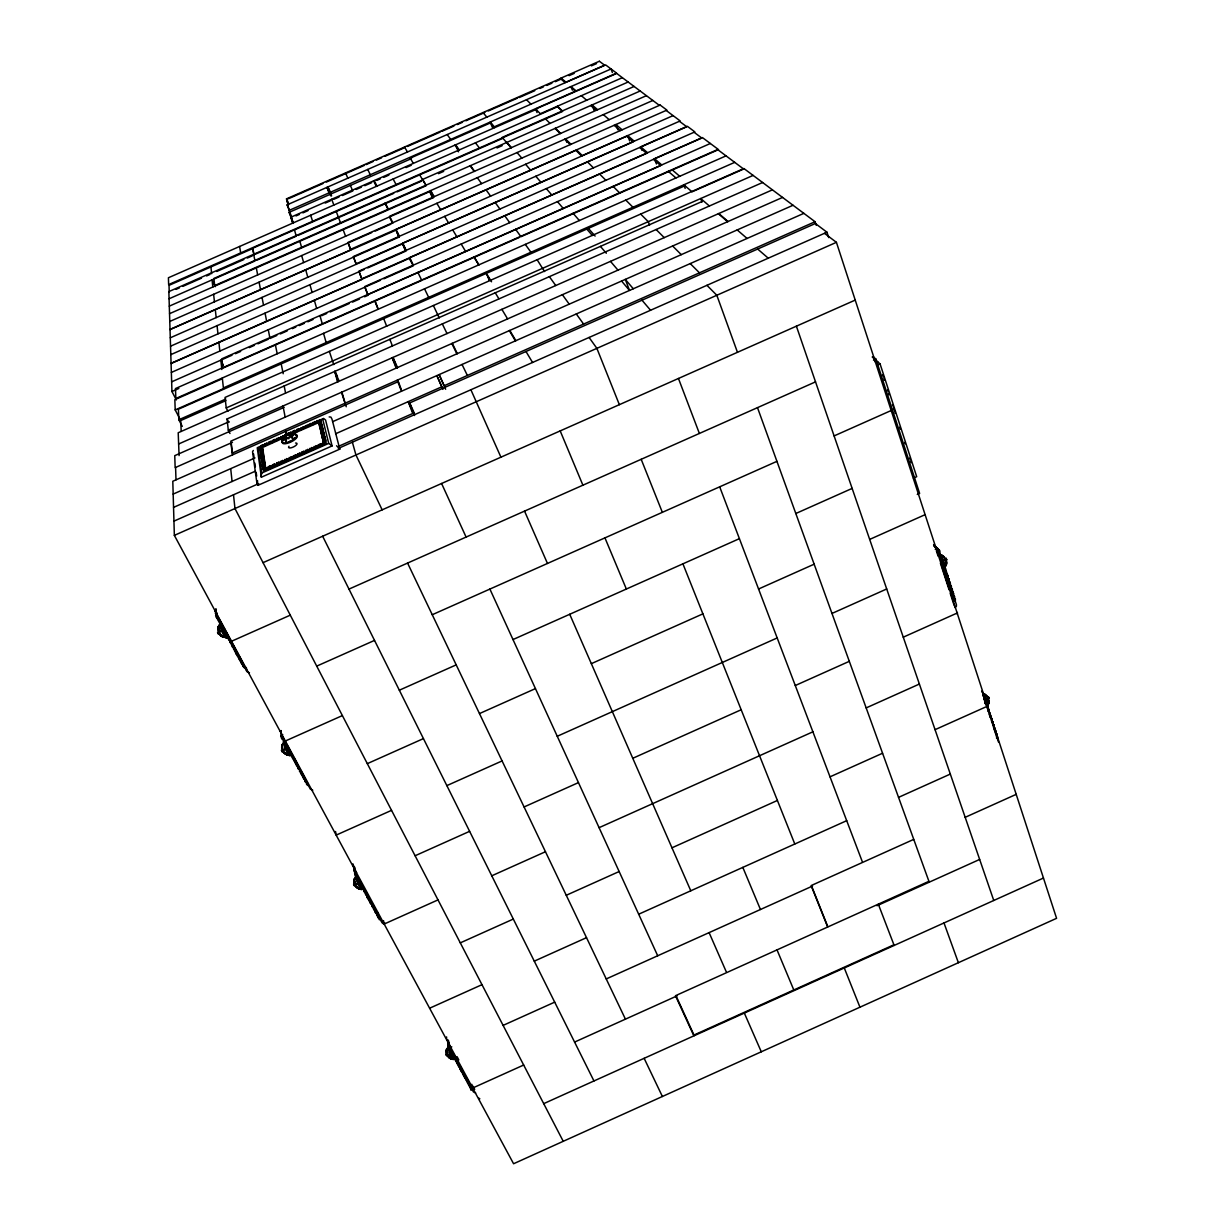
<?xml version="1.0" encoding="UTF-8"?>
<svg xmlns="http://www.w3.org/2000/svg" width="1225" height="1225" viewBox="0 0 1225 1225"><rect width="100%" height="100%" fill="white"/><g stroke="black" fill="none" stroke-linecap="round" stroke-linejoin="round"><path stroke-width="1.5" d="M468.792 1082.379C468.44 1081.583 473.309 1098.886 470.017 1084.661M944.705 558.018L946.343 561.111M895.276 413.392L894.862 411.386M948.594 581.339L948.931 578.736L947.446 577.878M993.414 727.038L994.195 725.95L992.847 723.546L994.195 725.95M446.513 1051.953L446.436 1051.877A7.993 7.534 -81.6 0 1 446.712 1049.58L446.895 1049.044A9.05 8.284 58.1 0 1 447.737 1047.574M289.299 434.171L284.981 434.798L285.027 436.85M286.038 434.569L285.823 435.426A10.55 3.843 89.6 0 0 285.257 436.789M943.495 556.808L944.368 558.232L943.495 556.808A8.315 8.177 12.6 0 0 941.857 555.92L941.305 555.737M379.352 919.761L377.958 916.576L378.647 915.749M378.219 917.923L378.892 916.836L378.066 916.729M262.456 444.752C263.237 447.248 260.297 450.341 259.715 447.569C260.267 444.353 266.101 444.66 268.198 443.527C273.083 440.464 280.05 437.31 284.613 436.345A9.08 6.63 -55.8 0 0 283.159 438.565L282.868 439.101A10.535 6.707 -31.8 0 0 281.949 441.199A10.627 10.198 -79.4 0 1 282.5 439.208L283.067 437.999A9.157 7.901 64.4 0 1 284.583 436.238L284.981 434.798M228.417 636.479C229.473 643.324 234.97 647.122 236.211 654.119C239.334 655.069 238.691 659.494 240.958 661.041C242.045 662.465 244.204 668.942 244.219 667.702L243.331 665.053M266.162 468.67L263.252 469.833L262.808 468.823C265.151 465.393 269.041 472.467 268.397 466.679L270.189 465.883L272.088 467.383L272.578 464.826L274.354 464.045L274.951 465.439L276.544 465.362L276.743 462.989C286.818 460.294 294.995 455.317 303.984 451.612C308.547 450.05 312.559 447.538 316.785 446.222C319.158 443.695 326.891 443.634 325.314 439.438L322.941 440.495L323.568 442.577M241.677 661.025L241.065 663.093M286.007 434.707C284.46 436.912 290.677 434.89 289.023 433.007L290.754 432.241L292.622 433.665L293.066 431.231L294.796 430.465L295.393 431.782L296.94 431.705L297.108 429.439C302.942 428.765 306.771 425.182 311.671 423.927C312.635 422.426 327.703 417.128 318.531 422.15C318.347 425.963 323.109 423.682 320.843 421.124M291.106 752.671C290.968 756.82 294.796 758.918 295.179 762.67C297.935 764.691 297.338 767.998 300.14 770.295C300.707 773.266 303.325 776.114 304.321 778.978C306.311 779.559 307.092 788.058 308.072 784.674M296.435 762.532L295.883 764.645M301.717 772.332L301.182 774.445M357.455 876.518C359.522 884.879 365.417 889.901 367.561 898.201C372.461 903.208 374.023 911.033 378.663 916.392M360.762 882.628L360.303 884.787M364.039 888.692L363.58 890.851M365.678 891.723L365.218 893.882M367.301 894.755L366.857 896.914M957.322 614.215L957.383 612.469M452.745 1052.903C454.46 1058.66 457.109 1062.948 460.34 1067.465C459.635 1070.252 463.816 1071.462 462.667 1074.08C465.714 1075.55 465.071 1080.144 467.337 1079.929M354.653 879.183L354.561 879.443A8.253 8.054 -80.8 0 0 354.255 881.816L354.347 881.923A8.33 4.15 -51.1 0 1 354.607 880.974M945.761 564.388L945.547 564.909A9.662 8.483 20.8 0 1 945.241 565.383M988.024 702.92L988.116 702.675A8.1 7.718 19.8 0 0 988.407 700.455L988.284 700.317A7.917 2.971 -49.2 0 1 987.963 701.144M947.537 577.71L947.828 575.382L946.358 574.54M288.916 434.186L289.023 433.007M232.153 643.814L231.602 645.59M257.572 480.69L256.913 483.079L257.985 485.33L339.8 449.131L332.006 419.195L330.918 417.082L329.173 416.929M370.486 901.033L370.118 902.947M373.732 907.036L373.365 908.95M451.198 1050.407C448.427 1052.903 454.705 1053.209 452.408 1055.108M458.548 1064.004L458.272 1065.98M465.822 1077.479L465.561 1079.455M940.172 556.288L941.903 556.655A8.391 3.813 3.4 0 1 942.438 556.824M949.987 586.484C951.856 586.882 951.58 591.66 953.448 593.65C952.162 595.442 957.108 601.444 955.025 599.898M355.908 871.633L355.036 872.368L355.755 873.195M985.482 701.772L985.696 699.843L984.226 698.893M985.589 703.824L985.513 701.986M986.493 704.88L985.788 701.894A7.228 1.363 64 0 1 986.37 703.364M992.541 723.454L992.755 721.556L991.576 720.56M996.537 735.72L996.752 733.821L995.297 732.841M281.199 730.651L280.28 731.371L281.199 732.091M217.238 613.051C214.191 614.322 215.998 618.793 218.617 619.008M450.923 1052.382C452.974 1050.728 447.722 1049.794 450.05 1047.911M216.228 610.081L215.248 610.8L216.396 613.648M332.082 445.931L328.713 443.404L261.859 472.972L260.94 476.326L261.384 477.199L332.082 445.931L325.574 420.037L323.614 418.445L257.235 447.783L261.384 477.199M378.709 916.361L379.122 916.974M260.328 447.37L264.125 471.12L326.325 443.542L320.307 420.757M218.617 619.299C220.852 626.251 226.441 631.84 227.789 638.547M245.689 668.237L216.978 614.981M306.755 782.591L306.464 784.184M941.443 559.412C944.307 563.24 944.46 571.233 947.828 575.382M942.53 562.78L943.939 563.378M951.243 589.562L951.274 587.77L950.018 587.525M456.94 1061.524L456.818 1063.269M464.229 1075.014L464.122 1076.775M986.768 706.687L986.799 705.003L988.146 707.407L987.411 708.754M989.785 715.967L989.279 714.405M991.714 720.132L991.76 718.462L990.29 717.498M991.806 722.138L991.837 720.468M995.803 734.388L995.833 732.734M287.278 434.186C289.513 431.966 284.169 434.661 287.063 434.094M216.335 614.062L215.799 609.116M288.319 434.155L287.308 433.972M216.182 612.163L215.447 613.511L216.274 613.296M355.97 874.313C353.964 876.227 359.185 876.901 356.996 878.677M447.983 1044.404L449.07 1047.023C447.661 1045.063 448.733 1041.709 449.039 1044.42M937.86 550.699L937.707 548.448L935.441 547.621L936.145 546.809L936.773 548.754L935.226 549.229M934.108 545.493L935.211 547.116L933.909 544.482L934.583 545.186M282.378 737.098C283.787 743.407 289.621 748.613 290.555 754.784M281.092 733.117C282.24 734.097 279.851 736.868 282.378 739.64M286.083 434.553L285.792 434.737A9.172 5.39 20.9 0 0 284.705 435.962L284.629 436.238A10.627 3.2 21.1 0 0 284.782 436.743M284.812 437.08L283.251 437.157L282.684 435.809M218.188 620.784L218.8 619.253M220.117 624.352L220.638 621.718M223.961 631.457L224.588 629.114M229.703 642.068L230.315 639.71L229.167 638.822M233.5 649.112L233.822 646.233M235.399 652.619L235.904 649.985M237.282 656.11L237.788 653.476M239.181 659.617L239.778 657.243M285.195 744.861L284.95 741.692M286.987 748.169L287.431 745.52M288.778 751.476L289.314 749.087M292.346 758.076L292.607 755.197M294.123 761.353L294.643 758.964M297.66 767.922L297.92 765.043M302.942 777.707L303.203 774.828M304.703 780.953L305.224 778.549M358.649 881.74L358.864 878.861M361.942 887.819L362.309 885.17M938.978 553.715C942.53 554.894 939.988 558.401 942.837 559.993M368.495 899.931L368.847 897.267M943.862 565.95L945.026 566.746M946.052 572.672L947.216 573.468M374.988 911.951L375.417 909.532M376.611 914.937L376.795 912.074M948.824 581.201C951.121 582.855 948.824 585.458 951.565 586.852M952.545 592.67L952.346 591.093L951.274 591.032M953.632 595.978L954.796 596.805M984.364 695.111L983.461 696.504M982.955 695.723C986.799 695.279 982.695 700.225 985.696 699.843M987.993 709.581L988.728 709.183L988.927 712.353M988.024 711.281C991.132 712.858 988.866 717.437 991.76 718.462M994.026 728.079L995.19 729.013L994.731 730.728M994.042 729.748C997.854 729.288 993.797 734.219 996.752 733.821M453.878 1057.833L454.215 1055.399M455.348 1060.559L455.47 1057.711M459.743 1068.69L460.079 1066.255M461.197 1071.385L461.458 1068.736M462.667 1074.08L462.774 1071.247M467.644 1083.298C465.316 1077.74 469.573 1083.482 468.471 1084.814M446.589 1036.901L446.558 1038.08M447.646 1040.408L447.125 1039.351M449.085 1045.813L448.825 1045.966A7.136 0.965 67.9 0 0 450.019 1051.724A7.136 0.965 67.9 0 0 453.755 1059.074A7.136 0.965 67.9 0 0 453.189 1054.618M378.004 914.233L377.928 915.381M356.062 876.932C353.795 875.186 355.464 868.433 355.219 873.348M937.707 548.448L937.079 549.397M354.806 871.082C352.739 869.49 354.867 865.968 354.683 868.709M354.27 871.588L355.051 869.505L353.872 869.337M282.745 734.571L281.536 735.766L310.354 789.13L312.773 790.202M253.315 450.448L252.549 451.734L256.913 483.079M356.674 872.552L355.434 873.563L381.955 922.639L383.318 923.757L385.14 923.328M451.78 1046.87L449.697 1048.033L473.432 1091.934L475.667 1092.991M913.666 839.416L811.134 885.583L827.656 926.973M503.108 1025.386L554.695 1002.142M606.237 978.943L812.558 886.043M965.178 817.32L1016.199 794.351M928.841 881.357L675.48 995.711L693.58 1035.217L893.775 944.842M523.672 1065.03L472.697 1088.014L471.824 1084.324M574.586 1042.077L677.058 995.879M876.978 905.734L979.648 859.445M543.716 1103.648L1043.455 878.049M437.999 899.9L384.175 924.048L383.517 920.618M491.776 875.798L545.462 851.727M599.086 827.671L812.895 731.815M866.167 707.912L919.378 684.055M460.294 942.867L513.321 919.056M566.272 895.276L619.146 871.526M671.974 847.807L777.4 800.461M830.014 776.834L882.567 753.237M935.058 729.671L987.717 706.075M429.623 1008.221L481.992 984.67M534.284 961.15L586.515 937.661M638.684 914.217L846.705 820.673M898.537 797.368L950.309 774.077M913.467 478.133L916.698 476.693L880.071 363.886L872.215 356.996M917.28 494.456L919.623 493.415L875.936 359.124L873.18 356.705M367.316 763.65L423.437 738.598M479.48 713.578L535.447 688.603M591.338 663.659L702.89 613.863M758.551 589.011L814.15 564.189M869.673 539.413L925.105 514.668M391.541 810.353L336.155 835.113L335.573 831.53M446.849 785.623L502.097 760.924M557.253 736.271L777.171 637.949M831.974 613.449L886.701 588.98M954.842 607.523L956.373 606.452L956.419 604.691L938.365 550.071L936.344 550.775L938.09 556.089M415.107 855.754L469.619 831.331M524.086 806.953L578.46 782.607M632.774 758.29L741.186 709.75M795.285 685.525L849.308 661.332M903.269 637.184L957.154 613.051M231.51 641.272L290.279 615.164M348.972 589.103L815.528 381.863M873.502 360.211L875.936 359.124M876.748 365.356L880.071 363.886M316.724 666.124L374.528 640.399M432.257 614.72L776.926 461.35M834.103 435.916L891.188 410.513M285.364 741.003L342.387 715.584M399.335 690.211L456.205 664.869M512.999 639.557L739.395 538.663M795.806 513.52L852.141 488.407M793.034 205.264L232.137 453.143L230.805 441.184L782.561 197.424M262.594 445.64L264.569 446.022L266.514 442.96M266.652 443.833L268.627 444.231L270.557 441.184M270.694 442.057L272.67 442.439L274.599 439.392M274.737 440.265L276.712 440.648L278.642 437.601M278.795 438.473L280.479 439.025L282.837 436.682M285.149 435.656L286.88 434.89M289.192 433.88L291.366 433.267A10.52 4.425 -66.6 0 1 292.239 434.125A10.627 5.298 39.4 0 0 290.08 433.543L289.667 433.466A9.172 2.144 48.9 0 0 288.778 433.359L289.054 433.298A9.08 6.263 -62.9 0 1 291.014 433.175M293.25 432.088L294.98 431.322M297.292 430.297L298.839 428.673M299.022 429.531L300.983 429.929L302.881 426.882M303.065 427.739L305.025 428.138L306.924 425.106M307.108 425.948L309.067 426.346L310.966 423.314M311.15 424.172L313.11 424.554L314.993 421.522M259.578 447.263L261.92 446.237M315.208 422.38C317.842 424.662 317.367 419.333 320.644 420.282M267.923 443.909L285.303 436.222M290.524 433.91L318.332 421.63M285.578 437.034L262.563 447.493L265.84 469.007M292.392 434.017L318.806 422.533L323.936 443.312M260.374 450.172L259.807 448.809L262.028 447.125M318.684 422.793L320.996 421.767M262.257 448.672C264.432 451.367 259.547 453.633 259.945 449.697L262.732 449.376L262.135 447.783M260.037 450.371L262.364 449.345M321.363 423.253C323.829 426.392 315.315 426.009 321.363 423.253L321.21 422.625M262.609 450.892C264.983 454.184 256.546 453.694 262.609 450.892L262.502 450.233M321.731 424.753C324.135 427.954 315.667 427.464 321.731 424.753L321.578 424.11M262.839 452.454C265.258 455.731 256.76 455.256 262.839 452.454L262.747 451.795M322.098 426.269C324.502 429.47 316.019 428.964 322.098 426.269L321.945 425.611M332.649 421.676L803.86 213.349M263.084 454.031C265.503 457.308 256.99 456.833 263.084 454.031L262.977 453.357M322.466 427.77C324.885 430.986 316.372 430.48 322.466 427.77L322.313 427.127M173.169 494.088L254.984 457.92M261.553 458.028L260.986 456.649L263.222 454.934M322.833 429.301C325.253 432.517 316.739 432.012 322.833 429.301L322.68 428.643M263.467 456.512C265.718 459.314 260.695 461.519 261.124 457.553L263.942 457.216L263.329 455.608M261.216 458.227L263.574 457.185M323.201 430.817C325.636 434.048 317.091 433.543 323.201 430.817L323.048 430.159M263.819 458.778C266.238 462.101 257.679 461.611 263.819 458.778L263.712 458.104M321.869 434.998L321.226 433.39L323.415 431.69M322.252 436.544L321.44 434.278C323.446 432.471 325.023 435.12 323.584 432.348M264.064 460.37C266.483 463.724 257.893 463.127 264.064 460.37L263.957 459.697M321.593 434.936L323.798 433.237M322.619 438.091L321.808 435.824C323.813 434.017 325.406 436.651 323.951 433.895M264.309 461.978C266.744 465.316 258.138 464.826 264.309 461.978L264.202 461.289M321.976 436.483L324.166 434.768M325.36 438.611C323.293 437.111 322.726 441.643 322.19 437.371C324.196 435.579 325.773 438.213 324.334 435.442M262.762 466.036L262.181 464.642L264.447 462.897M322.343 438.029L324.548 436.33M264.692 464.52C266.989 467.353 261.92 469.588 262.318 465.561L265.167 465.224L264.554 463.586M262.426 466.266L264.799 465.209M322.941 440.495C323.982 442.485 321.348 436.912 325.084 438.55L324.931 437.876M335.558 433.788L441.781 386.809L436.866 375.6L442.975 389.336M816.248 225.354L815.054 221.725L444.108 385.768L439.147 374.59L445.655 389.259M262.808 468.823C263.988 470.783 261.277 465.362 265.044 466.832L264.937 466.143M323.094 441.168L325.467 440.112M173.552 507.38L255.474 471.135M414.203 414.831L409.671 402.948L815.375 223.517L826.967 232.214L828.728 237.619M268.551 467.613L270.342 466.817M272.731 465.76L274.507 464.964M276.896 463.907L278.534 462.192M278.688 463.127L280.724 463.509L282.699 460.355M282.868 461.274L284.904 461.672L286.88 458.502M287.048 459.421L289.069 459.819L291.045 456.665M291.213 457.583L293.25 457.982L295.21 454.812M295.393 455.731L297.415 456.129L299.39 452.974M299.574 453.893L301.595 454.291L303.555 451.122M303.739 452.04L305.775 452.438L307.72 449.284M307.919 450.188L309.94 450.586L311.885 447.447M312.099 448.35L314.121 448.748L316.065 445.594M316.264 446.497L318.286 446.895L320.23 443.756M320.445 444.66L322.451 445.058L325.697 441.015M323.063 444.093L266.376 469.129M338.575 446.313L412.733 413.499L408.231 401.647L414.555 415.52M173.935 521.13L258.705 483.63M338.376 448.381L826.967 232.214M174.348 535.371L836.415 242.336L1056.578 918.321L513.581 1163.75L174.348 535.371L172.802 481.257L398.324 381.587L401.31 389.519M263.038 562.658L855.218 300.094M652.833 100.465L389.627 216.258L392.75 222.72M169.54 313.692L431.644 198.389M169.785 321.455L371.696 232.597M375.187 231.066L390.897 224.16M170.03 329.418L350.794 249.854L348.16 242.963M170.03 329.617L395.935 230.177L399.243 237.007L170.29 337.794M673.076 115.625L582.273 155.59L576.546 149.879M170.551 346.2L402.55 243.836L406.042 251.033L367.776 267.892M642.053 150.399L640.721 146.816L687.347 126.282L694.866 131.902L409.671 257.541L413.361 265.136M170.811 354.637L364.3 269.423M171.071 363.304L409.548 258.261L413.223 265.856L383.915 278.779M171.087 363.519L362.033 279.407L359.109 271.705M171.362 372.431L380.454 280.295M710.347 143.493L221.74 358.848L222.782 368.174L421.798 280.433L417.878 272.394M171.653 381.833L232.03 355.219M235.476 353.703L240.651 351.422M249.272 347.624L254.448 345.343M257.893 343.827L268.244 339.264M276.85 335.466L269.975 338.498L268.275 329.739M280.295 333.95L287.186 330.918M292.346 328.637L295.792 327.121M299.222 325.605L304.382 323.323M307.827 321.808L312.988 319.541M321.593 315.744L326.753 313.462M330.199 311.946L349.125 303.601M352.57 302.085L359.461 299.053M364.621 296.787L368.067 295.271L364.958 287.125M423.528 279.667L519.201 237.497M176.339 399.947L171.944 391.51L178.835 388.463M726.042 155.866L175.849 398.477L175.481 388.555L717.62 149.557L743.652 169.05L692.033 191.835L683.872 184.791L685.158 188.374M222.016 378.877L174.838 399.672L175.206 409.916L179.554 418.261M734.709 162.358L223.394 387.912L222.307 377.989M175.206 409.916L224.91 387.988M685.112 185.695L486.386 273.359L491.531 281.781M182.28 426.361L178.819 419.762L225.783 399.044M225.967 400.575L180.733 420.542L181.193 431.414M227.927 411.309L226.227 407.94L753.115 175.405M701.787 201.635L178.207 432.747L179.08 455.593M229.994 433.497L228.294 430.159L227.069 418.95L334.67 371.451L338.743 380.072M337.978 381.725L335.007 371.297L762.608 182.51M178.636 443.986L229.014 421.737M228.294 430.159L772.424 189.844M284.185 407.328L174.762 455.654L175.144 467.644L232.49 442.317M288.105 204.422L286.512 198.848L561.295 78.186L566.103 82.32M288.38 198.756L322.895 183.597M326.355 182.081L364.315 165.406M366.045 164.64L372.936 161.623M376.381 160.108L381.557 157.841M385.002 156.325L403.944 147.995M407.389 146.479L440.127 132.116M441.858 131.351L453.893 126.068M457.323 124.552L462.483 122.286M465.929 120.785L484.84 112.47M488.285 110.97L517.517 98.123M519.293 97.51L534.743 90.727M539.888 88.46L543.318 86.96M546.763 85.459L551.908 83.193M555.338 81.677L560.483 79.426M569.074 75.659L574.219 73.393M591.384 65.859L596.529 63.593M291.152 215.722L287.125 204.851L605.655 64.94L616.573 73.102L576.072 90.895L571.018 86.562L572.366 90.114M288.748 210.562L329.05 192.861L326.953 187.364L330.811 195.893M331.592 195.862L330.046 192.432L611.045 68.968L612.362 72.535M293.234 223.363L289.161 212.338L411.508 158.576M537.04 112.593L535.647 109.056L616.696 73.439L659.402 105.381M292.591 223.18L290.892 217.192L536.78 109.148M295.991 215.937L299.421 214.421M302.866 212.905L308.026 210.639M325.238 203.074L330.398 200.808M333.843 199.292L339.003 197.026M342.449 195.51L352.769 190.977L350.381 185.434M356.215 189.462L361.36 187.195M364.805 185.695L371.68 182.663M376.825 180.412L380.271 178.896M383.701 177.38L388.861 175.114M406.042 167.565L411.202 165.298M622.361 77.68L540.332 113.726L535.647 109.056M628.149 82.014L502.189 137.384L511.055 147.781M502.939 138.257L252.656 248.277L253.927 254.815M634.091 86.454L422.579 179.447L426.009 185.174M255.612 254.08L296.266 236.211L294.475 229.902M297.951 235.46L393.715 193.351M397.176 191.835L421.308 181.223M438.504 173.659L443.664 171.393M496.998 147.949L502.158 145.683M176.032 289.376L179.417 287.89M182.816 286.39L201.482 278.182M206.581 275.947L209.965 274.461M216.748 271.475L243.867 259.547M247.266 258.062L252.35 255.826M640.185 91.002L213.885 278.458L214.681 285.563L646.417 95.672M169.081 298.778L254.968 261.002L253.667 254.295M256.714 260.236L426.239 185.695M169.295 306.143L429.761 191.59L433.359 197.638M317.52 421.369L317.306 420.512M215.309 611.612L216.136 611.413M244.403 666.446L244.02 665.711M996.446 736.087L998.222 738.843M936.145 546.809L934.108 546.228M935.808 548.157L935.471 546.12M941.259 555.155C938.273 555.247 941.964 549.183 937.707 549.596M353.351 864.728L352.907 863.87M981.838 691.268L983.813 694.897A9.417 5.436 26.3 0 0 983.262 694.636M997.288 737.741L996.43 737.894M448.197 1040.622L447.661 1042.996L448.763 1043.072M448.228 1045.461C450.723 1045.323 447.37 1049.258 450.08 1050.82M453.556 1056.409L455.026 1057.481M455.026 1059.135L456.205 1060.176M456.496 1061.845L457.675 1062.887M457.951 1064.556L458.854 1065.627M462.33 1072.656L463.785 1073.713M463.785 1075.336L464.964 1076.377M465.24 1078.031L466.128 1079.087M450.601 1050.958L451.52 1052.045M955.408 598.703L953.662 597.769M373.12 907.618L374.1 908.812M376.351 913.605L377.928 914.799M992.755 721.556L991.561 721.341M993.766 724.633L992.954 724.695M995.19 729.013L994.21 727.803M997.747 736.883L996.553 736.669M356.766 877.376L358.374 878.601M358.42 880.423L359.415 881.632M361.712 886.517L363.304 887.727M363.35 889.549L364.346 890.743M364.989 892.566L366.842 893.882M366.612 895.597L368.204 896.807M368.25 898.614L369.23 899.808M986.707 702.966L985.497 702.752M942.362 558.539L940.188 557.344M295.715 763.42L297.093 764.706M943.464 561.923L941.474 560.912M944.552 565.307L942.576 564.281M945.654 568.676L943.908 567.772M301.013 773.22L302.07 774.522M946.741 572.029L944.996 571.126M302.774 776.466L304.458 777.783M304.52 779.712L305.576 781.014M948.931 578.736L947.553 578.261M950.003 582.074L948.747 581.829M949.911 584.539L951.09 585.412M285.042 743.652L286.114 744.984M286.834 746.959L288.533 748.307M288.61 750.267L289.682 751.583A5.252 0.812 66.5 0 1 288.564 752.227A5.252 0.812 66.5 0 1 285.639 745.811A5.252 0.812 66.5 0 1 286.099 744.126M292.178 756.866L293.234 758.168M293.954 760.143L295.929 761.582M236.211 654.119L237.068 652.925M238.094 657.611L238.308 656.386M239.977 661.102L240.85 659.907M241.861 664.593L242.075 663.353M219.015 622.315L219.918 621.152M220.944 625.883L221.174 624.673M228.6 640.062L228.83 638.853M230.514 643.584L231.066 642.344M234.312 650.613L234.526 649.388M217.085 618.747L217.33 617.538M249.471 672.785L246.991 671.713L215.386 612.699M378.035 912.916L377.3 912.074M291.443 433.099L293.28 433.282L291.795 433.114M300.63 771.229L300.186 772.577M227.253 635.285L226.702 636.525M223.425 628.211L222.858 629.436M874.849 361.589L877.774 361.865M216.182 609.545L215.171 609.728L216.258 611.75M987.917 709.244L989.157 710.515M450.448 1057.803L450.693 1057.849A9.233 7.35 -69.9 0 0 451.183 1057.895M450.233 1056.869L450.019 1056.807A7.733 2.741 -0.9 0 1 448.396 1056.302L448.427 1056.486A7.993 7.411 -73.1 0 0 450.218 1057.696M336.584 445.747L339.8 449.131M884.282 380.148L883.945 377.928M888.875 394.756L888.737 393.24M265.228 467.782L265.672 468.486L265.044 466.832M223.226 636.25L223.838 636.541A10.351 6.324 25.4 0 0 225.094 637.046M479.833 1098.794L478.898 1098.182M986.692 706.029L987.442 706.167L985.13 703.395M952.361 594.355L954.336 595.396M666.155 110.434L680.197 120.938L402.673 243.147L406.164 250.329M815.054 221.725L743.897 168.514L225.063 397.421L226.227 407.94M679.431 121.275L686.735 126.757L358.848 271.169L361.773 278.856L646.601 153.385L639.741 147.459M694.07 132.254L701.787 138.042L364.713 286.573L367.806 294.704L660.734 165.589L653.476 159.327M824.456 233.317L836.415 242.336M446.482 1052.995L447.676 1056.226L447.615 1055.475M671.974 169.678L679.722 176.278M622.116 129.819L615.945 124.506L617.936 129.85M718.799 213.533L728.063 221.511M581.37 95.688L586.653 100.251M597.647 109.714L592.073 104.921L594.079 110.25M603.343 114.629L609.192 119.667M634.198 141.197L627.705 135.592L629.681 140.952M640.721 146.816L647.596 152.727M661.745 164.916L654.487 158.668L702.4 137.552L718.539 149.618L520.947 236.716L515.603 229.335M709.397 205.999L700.715 198.527L701.986 202.079M718.371 213.732L727.619 221.694M737.19 229.933L747.082 238.446M570.375 86.837L575.413 91.186L494.288 126.833L490.214 122.056L492.312 127.293M668.253 171.316L675.94 177.947M757.663 249.042L768.243 258.184M614.123 125.318L620.279 130.631M590.71 105.518L596.253 110.327M557.375 106.238L562.382 110.924M555.4 128.288L560.575 133.433M526.505 99.715L530.961 104.156M545.125 118.503L550.025 123.403M555.063 128.441L560.223 133.586M570.957 144.305L565.521 138.869L566.869 142.345M613.097 186.368L619.85 193.121M640.644 214.069L648.27 221.679L649.572 225.201M656.125 229.534L664.241 237.635M672.617 245.995L681.284 254.647M690.226 263.589L699.49 272.838M625.776 200.073L632.957 207.239M564.786 139.206L570.222 144.627M581.645 156.065L575.918 150.338L396.058 229.504L399.365 236.318M587.388 161.807L593.421 167.856M599.484 173.919L605.87 180.305M706.947 285.318L716.824 295.271L737.465 352.31M933.572 545.033L938.717 550.423M938.335 550.393L937.033 547.759M946.129 570.115L944.751 567.711M947.4 575.857L948.303 576.822M949.39 580.175L948.028 577.771M950.478 583.513L949.099 581.109M951.274 587.77L952.177 588.75M951.733 589.194L952.637 590.174M952.346 591.093L953.249 592.073M952.805 592.517L953.724 593.497M588.398 228.371L595.105 236.073M573.07 213.273L579.364 220.546M586.79 229.075L592.364 235.506M600.403 246.378L606.314 253.253M984.088 694.942L983.062 693.595M985.114 698.066L983.767 695.662M482.972 112.578L486.861 117.125M610.479 261.369L617.982 270.143M517.057 152.574L521.804 158.117M633.294 288.748L625.286 279.392L629.405 290.111M986.125 701.19L984.778 698.786M494.624 127.66L490.536 122.883L410.222 158.163L413.346 163.384M641.992 300.202L650.567 310.262M506.905 142.376L511.392 147.643M525.586 164.273L530.563 170.107M535.8 176.247L541.052 182.418M546.319 188.604L551.878 195.112M557.452 201.635L563.316 208.526M987.243 706.335L988.146 707.407M988.728 709.183L987.825 708.111L988.253 709.443M990.168 713.608L988.82 711.204M989.831 714.298L990.749 715.385M990.259 715.63L991.178 716.702M621.565 281.03L629.512 290.432M992.189 719.795L990.841 717.391M993.842 726.609L994.761 727.696M996.185 732.075L994.838 729.671M996.262 734.035L997.181 735.138M938.151 550.837L938.687 551.786M882.536 374.773L883.439 376.519M475.438 142.835L479.419 147.98M459.298 149.925L455.593 144.81L458.502 151.823M470.461 165.635L474.55 171.27M470.109 165.788L474.197 171.423M454.934 145.101L458.64 150.216M447.186 134.551L450.708 139.42M537.132 259.731L544.558 271.552M549.367 276.666L555.767 285.532M562.382 294.704L569.227 304.167M576.286 313.952L583.605 324.089M477.306 177.686L481.578 183.627M486.08 189.875L490.597 196.138M495.13 202.431L499.907 209.046M504.685 215.677L509.722 222.674M525.28 244.387L530.946 252.243M589.087 337.457L596.881 348.359L619.36 404.663M358.42 878.784C355.373 875.798 360.686 889.182 361.452 886.211M270.189 465.883L271.935 466.449L272.578 464.826M282.347 749.241L283.434 752.303L283.312 751.354M274.354 464.045L276.1 464.612L276.743 462.989M266.009 467.72L267.754 468.302L268.397 466.679M218.586 631.518L219.688 634.075M294.796 430.465L296.481 431.016L297.108 429.439M290.754 432.241L292.438 432.808L293.066 431.231M987.978 698.801C990.321 701.695 986.385 693.779 987.365 697.561M490.26 280.556L485.973 273.542L178.406 409.211L178.819 419.762M474.106 256.913L478.914 264.83M473.937 256.99L478.745 264.906M495.252 292.79L498.881 298.778M404.495 147.046L407.481 151.992M434.217 196.643L430.603 190.61L433.482 197.393M501.867 309.343L507.594 318.898M526 351.514L532.553 362.478M436.85 203.319L440.648 209.674M444.66 216.366L448.672 223.088M452.699 229.841L456.94 236.93M461.197 244.051L465.668 251.554M425.381 184.255L422.793 179.937L168.851 291.596L171.944 391.51M419.67 174.853L423.023 180.473M509.799 330.428L515.863 340.672M509.355 330.627L515.403 340.872M469.573 1086.039L469.91 1087.494M354.622 883.501C352.861 881.25 356.123 888.538 355.357 885.2M242.826 665.435L242.948 666.568M909.578 458.119L910.037 459.007M894.25 410.038L893.668 407.818M447.661 1042.996L448.503 1044.557M380.347 918.918L356.169 874.099M354.102 870.623L355.036 872.368M218.111 619.697L218.938 621.213M220.041 623.249L220.852 624.781M223.869 630.354L224.788 632.988M227.697 637.429L228.508 638.945M229.596 640.951L230.422 642.467M231.494 644.472L232.413 647.106M233.393 647.994L234.205 649.495M235.292 651.501L236.103 652.986M237.191 654.992L237.987 656.493M239.074 658.483L239.87 659.969M240.958 661.959L241.754 663.46M280.801 735.536L281.842 737.45M290.402 753.574L291.32 756.192M297.491 766.697L298.41 769.315M354.5 872.889L355.449 874.65M360.058 883.47L361.007 886.088M369.873 901.615L370.823 904.234M374.743 910.619L375.677 913.222M378.173 916.729L379.107 918.413M452.086 1053.699L453.036 1056.287M459.421 1067.266L460.37 1069.854M460.876 1069.961L461.825 1072.549M466.679 1080.71L467.307 1081.859M468.134 1083.375L469.083 1085.963M457.063 1056.67L458.824 1059.947M472.942 1086.1L474.703 1089.362M446.88 1039.489L447.722 1041.036M307.812 783.648L282.546 736.837M353.703 868.357L354.637 870.102M393.118 179.003L396.104 184.592M563.24 1141.302L234.97 508.543L233.5 494.778M227.069 418.95L228.799 422.365M223.409 365.28L220.837 360.15L221.863 369.506M322.65 536.244L593.957 1080.971M318.531 422.15L318.959 422.87L318.301 421.308M325.314 439.438L325.712 440.173L325.084 438.55M215.386 286.635L212.047 279.882L212.828 287.002M374.238 180.565L376.948 186.108M385.339 203.074L388.34 209.184M384.987 203.227L387.988 209.337M373.579 180.856L376.289 186.399M367.73 169.448L370.302 174.746M452.301 343.337L457.308 353.627M433.374 305.515L439.285 318.01M442.317 323.921L447.018 333.567M451.857 343.536L456.864 353.826M462.039 364.468L467.383 375.478M424.539 288.824L428.673 297.353M389.504 216.932L392.643 223.394M470.89 389.749L500.933 457.185M382.154 509.845L355.954 454.996L352.371 442.194M407.573 563.071L625.439 1019.154M644.151 1058.323L662.388 1096.498M892.489 404.663L893.224 406.317M346.231 406.761L341.469 392.291M887.513 390.025L888.033 391.173M333.736 364.606L329.357 351.422M335.007 371.297L337.457 376.473M324.717 436.988L325.345 438.535M289.161 212.338L292.331 219.153M290.892 217.192L293.265 222.307M286.512 198.848L288.84 203.871M287.125 204.851L289.498 209.95M441.582 483.492L466.097 537.071M489.893 589.072L657.702 955.776M676.231 996.247L694.269 1035.692M397.604 367.623L392.965 357.44L396.931 367.791M396.823 367.975L392.184 357.777L396.134 368.143M409.671 402.948L414.417 413.346M398.814 383.532L397.283 380.148L401.448 391.25M330.995 193.718L327.933 186.935L330.046 192.432M409.548 258.261L411.033 261.645M403.423 244.862L405.689 250.007M403.837 246.501L405.322 249.9M397.589 232.995L399.12 236.486M402.55 243.836L404.817 248.997M396.701 231.923L398.998 237.175M354.653 867.239L353.29 866.106M524.545 511.116L547.468 563.454M569.717 614.276L690.793 890.789M709.107 932.623L726.211 971.685M744.341 1013.09L761.292 1051.8M345.542 172.924L347.839 178.192M429.761 191.59L432.639 198.358M904.647 442.47L905.168 443.756M487.856 276.865L489.326 280.357M893.515 408.231L894.036 409.548M560.192 430.909L582.901 485.192M604.951 537.882L626.358 589.041M742.825 867.392L760.449 909.501M777.033 949.926L793.8 989.968M641.18 459.298L662.357 512.341M682.922 563.837L794.795 844.01M811.731 886.425L827.533 926.008M844.285 967.964L859.95 1007.195M383.701 318.653L386.687 326.263M374.957 300.615L378.295 309.205M374.728 300.722L378.066 309.312M389.841 339.325L392.368 345.817M678.451 378.464L699.383 433.451M719.688 486.83L862.262 861.588M878.34 904.249L894.173 945.455M331.669 199.262L333.874 205.05M336.247 211.527L338.559 217.606M899.747 427.219L900.452 429.255M338.33 217.085L340.688 223.302M343.123 229.688L345.603 236.241M353.55 257.112L356.322 264.401M222.567 625.286L222.047 627.904M655.13 160.429L656.432 163.966M757.494 407.634L929.239 882.184M944 922.961L958.379 962.712M796.388 326.172L993.766 900.498M938.61 549.397L939.238 551.357M940.356 554.205L940.831 555.66M941.458 557.589L941.933 559.044M942.561 560.973L943.036 562.413M943.663 564.342L944.123 565.782M945.838 571.064L946.312 572.504M950.187 584.447L950.646 585.872M938.763 552L954.704 601.016M940.402 563.178L949.069 589.776M950.217 593.329L954.26 605.747M982.113 691.16L982.695 692.967M982.925 694.299L998.467 742.013M984.088 699.261L985.849 704.681M310.66 215.248L312.62 221.296M449.835 1050.147L453.173 1057.144L452.974 1055.062M910.772 460.983L911.216 462.652M299.696 240.728L301.595 247.343M341.913 392.092L345.098 403.209M319.924 315.575L322.405 324.257M286.65 199.522L288.227 205.019M301.656 255.566L303.647 262.548M305.714 269.883L307.812 277.248M309.91 284.644L312.115 292.408M314.32 300.202L316.647 308.424M334.67 371.451L337.625 381.878M323.538 333.353L326.156 342.571M322.665 418.95L328.713 443.404M322.604 442.684L322.818 443.603M313.263 422.288L313.462 423.146M318.439 444.537L318.653 445.441M465.852 1079.179L466.189 1080.618M464.413 1076.499L464.734 1077.923M462.958 1073.804L463.28 1075.244M458.579 1065.719L458.9 1067.143M457.124 1063.009L457.446 1064.433M455.654 1060.299L455.976 1061.723M454.184 1057.588L454.506 1058.997M309.236 424.08L309.42 424.937M314.274 446.39L314.473 447.293M451.244 1052.137L451.566 1053.546M448.365 1040.193L450.417 1048.646L472.069 1088.397M448.105 1040.729L449.759 1048.079M305.193 425.871L305.377 426.713M310.109 448.228L310.308 449.146M301.151 427.647L301.335 428.505M305.928 450.08L306.127 450.984M301.763 451.918L301.962 452.837M281.183 363.886L283.189 373.717M284.154 385.967L285.563 392.965M297.598 453.755L297.782 454.674M275.334 344.531L277.187 353.795M293.433 455.608L293.602 456.527M254.05 255.076L252.779 248.537L169.019 285.348L169.234 292.362M256.301 267.877L257.663 274.921M259.072 282.163L260.512 289.59M262.012 297.415L263.543 305.255M265.059 313.125L266.667 321.409M283.006 405.996L285.165 417.174M285.884 431.277L286.528 434.707M285.547 431.43L286.206 434.844M377.04 914.876L377.3 916.208M289.253 457.446L289.437 458.364M373.809 908.904L374.069 910.236M372.201 905.918L372.446 907.235M371.742 905.949L372.186 903.529M368.939 899.9L369.184 901.217M367.316 896.884L367.561 898.201M365.678 893.867L365.923 895.184M364.055 890.835L364.284 892.152M280.938 436.575L281.107 437.447M285.088 459.298L285.257 460.217M362.416 887.819L362.646 889.12M359.124 881.74L359.354 883.041M357.47 878.677L357.715 879.994M355.357 869.918L356 873.517M354.193 866.228L355.526 873.685M276.896 438.366L277.049 439.239M280.908 461.136L281.076 462.07M272.853 440.158L273.007 441.031M239.595 246.47L240.697 252.917M268.811 441.949L268.964 442.822M264.768 443.726L264.906 444.614M946.603 561.739L946.619 561.892A8.269 7.228 58.2 0 1 946.512 564.174L946.389 564.664A9.632 6.753 42.3 0 1 945.547 566.256A9.524 7.243 -56.2 0 0 946.328 563.944L946.45 563.423A8.284 4.9 -37.8 0 0 946.603 561.739M258.092 447.493L261.859 472.972M305.27 781.106L305.454 782.346M303.524 777.86L303.708 779.1M301.763 774.613L301.947 775.838M299.421 771.183L299.957 768.795M253.56 453.862L254.08 457.568M254.861 463.127L255.382 466.817M256.163 472.375L256.683 476.081M257.464 481.624L257.985 485.33M296.481 764.829L296.649 766.038M294.704 761.552L294.873 762.762M292.928 758.275L293.097 759.485M289.376 751.691L289.544 752.9M287.599 748.383L287.752 749.593M285.808 745.076L285.961 746.27M284.016 741.753L284.169 742.962M283.404 741.538L283.94 739.15M280.954 730.544L281.658 735.949M231.234 442.868L232.566 454.843M210.914 266.928L211.665 273.711M213.625 294.306L214.452 301.794M215.309 309.68L216.182 317.597M217.039 325.528L217.958 333.874M218.877 342.25L219.842 351.07M230.698 468.654L232.076 481.486M246.317 667.457L246.684 671.101M225.875 635.009L226.502 632.651M216.059 609.07L216.121 609.866M175.588 467.445L175.987 479.848M453.434 1058.844A7.136 0.965 67.9 0 1 449.789 1053.531A7.136 0.965 67.9 0 1 448.427 1046.671M447.829 1047.681A9.279 5.834 -76 0 0 447.232 1049.427L447.064 1049.978A7.963 4.548 -54.4 0 0 446.88 1050.468M983.277 695.08A7.228 1.378 64 0 1 987.182 702.982A7.228 1.378 64 0 1 986.814 705.906M984.226 698.403A7.228 1.363 64 0 1 985.068 700.103M986.737 704.697A7.228 1.363 64 0 1 986.814 706.335M985.359 695.494A8.116 4.15 5.5 0 1 986.263 695.938L986.263 695.8A8.1 7.809 27.2 0 0 984.333 694.483L983.798 694.284A9.142 8.606 86.5 0 0 983.231 694.162M939.805 555.032A7.442 1.516 64.8 0 1 944.613 564.097A7.442 1.516 64.8 0 1 943.74 567.16M941.535 559.304A7.442 1.516 64.8 0 1 944.062 568.232M354.775 878.907A9.402 8.606 36.8 0 1 355.725 877.483M362.37 887.926A7.411 1.087 67.2 0 1 360.165 886.578A7.411 1.087 67.2 0 1 356.46 876.993M361.543 888.293A7.411 1.103 67.2 0 1 358.129 884.557A7.411 1.103 67.2 0 1 355.97 876.074M357.149 886.854A8.192 3.491 0.6 0 1 356.307 886.487L357.103 887.359L356.337 886.655A8.299 7.978 -71.9 0 0 358.236 887.972L358.757 888.14A9.601 8.146 -71.9 0 0 359.292 888.232M359.752 887.865A9.509 5.206 20.6 0 1 359.185 887.62M355.388 878.815A9.647 5.65 -71.5 0 1 355.847 877.621M286.206 753.482A8.575 4.134 2.2 0 1 284.292 752.686L284.307 752.839A8.529 8.422 -68.7 0 0 286.313 754.232L286.864 754.432A9.892 8.774 -75.5 0 0 288.013 754.631M283.052 744.387A9.831 8.713 25.2 0 1 283.771 743.468M290.447 753.13A7.656 1.194 66.5 0 1 287.982 752.181A7.656 1.194 66.5 0 1 284.261 741.676M284.874 741.538A7.656 1.194 66.5 0 1 286.175 743.223M289.835 755.488A7.656 1.194 66.5 0 1 285.838 750.022A7.656 1.194 66.5 0 1 283.587 741.753M282.363 745.994A8.483 8.437 6.3 0 0 282.148 747.832C283.419 749.363 281.781 745.382 282.255 747.954A8.636 3.767 -49.1 0 1 282.408 747.495M222.093 635.806A8.927 4.701 4 0 1 220.592 635.071L220.607 635.224A8.835 8.728 12.5 0 0 222.69 636.694L223.272 636.923A10.167 9.356 -82.2 0 0 224.481 637.168M227.1 635.79A7.932 1.286 65.8 0 1 225.568 636.388A7.932 1.286 65.8 0 1 221.189 627.307A7.932 1.286 65.8 0 1 221.235 623.602M226.196 636.188A7.932 1.286 65.8 0 1 224.65 636.786A7.932 1.286 65.8 0 1 220.286 627.721A7.932 1.286 65.8 0 1 220.332 624.015M219.367 626.587A10.244 8.743 19.7 0 1 219.734 626.128M218.617 628.195A8.866 8.606 8.9 0 0 218.387 630.063L218.509 630.217A8.897 3.369 -47.8 0 1 218.678 629.757M226.181 635.377A5.421 0.873 65.8 0 1 222.583 629.788A5.421 0.873 65.8 0 1 222.521 626.327M294.291 434.201A8.253 2.802 -25.6 0 1 295.087 438.198A8.253 2.802 -25.6 0 1 284.43 442.899A8.253 2.802 -25.6 0 1 283.679 438.887M296.021 435.12A8.253 2.802 -25.6 0 1 291.32 441.796A8.253 2.802 -25.6 0 1 282.408 441.888M283.021 440.862A8.253 2.802 -25.6 0 1 284.108 439.76M295.562 443.037A4.624 1.593 -25.6 0 1 296.236 445.088A4.624 1.593 -25.6 0 1 290.647 447.875A4.624 1.593 -25.6 0 1 288.993 446.298M294.873 437.708A5.65 1.914 -25.6 0 1 294.459 438.412M290.172 441.352A5.65 1.914 -25.6 0 1 288.824 441.873M284.016 436.422L283.159 437.769L284.032 436.376M218.509 626.618L218.05 628.226A8.897 5.589 -39.6 0 0 217.851 630.14L217.836 629.987A8.805 7.932 70.6 0 1 218.035 627.506L218.372 626.45A10.29 7.779 47.1 0 1 219.137 625.118A10.229 7.901 -60 0 0 218.234 627.613L218.509 626.618M946.067 565.184L946.45 563.653L946.067 565.184M218.739 628.9L218.739 630.324L218.739 628.9M355.02 881.587L355.02 882.888L355.02 881.587M988.743 700.792C988.391 703.196 988.07 698.633 988.743 700.792M447.462 1052.183L447.462 1053.408L447.462 1052.183M946.312 562.03C946.098 564.587 945.47 559.641 946.312 562.03M446.313 1052.566L446.267 1052.382A7.825 6.952 51.1 0 1 446.467 1050.269L446.834 1049.457A9.05 6.385 35.6 0 1 447.615 1048.508A9.203 5.528 -57.7 0 0 446.819 1050.682L446.666 1051.142A7.886 3.353 -41.5 0 0 446.313 1052.566M218.555 632.391L218.693 632.682A8.897 2.557 -46 0 0 219.673 632.697L221.005 631.028A10.29 1.669 8.6 0 0 219.336 631.12L219.061 631.273A8.927 3.981 1.5 0 0 218.571 632.391M988.82 702.446L988.789 703.227A9.356 6.707 46.3 0 1 988.024 704.865A9.111 7.381 -60.2 0 0 988.759 702.614L988.866 702.109A7.932 5.206 -38.2 0 0 988.973 700.363L988.988 700.486A8.008 6.982 64 0 1 988.897 702.721L988.422 703.916L988.82 702.446M282.301 744.54L281.918 745.55A8.514 7.687 64.7 0 0 281.719 747.939L281.735 748.092A8.606 4.915 -40.1 0 1 282.01 746.301L282.163 745.765A9.938 7.197 -58.8 0 1 283.036 743.361A9.907 7.411 43.4 0 0 282.255 744.57M446.589 1055.659L445.915 1054.112L446.589 1055.659M945.976 558.248L946.787 559.886L945.976 558.248M218.387 633.953L217.575 632.268L218.387 633.953M354.408 878.723L354.025 880.285L354.484 878.953A9.509 6.967 39.6 0 1 355.265 877.85A9.616 6.431 -58 0 0 354.423 880.147L354.285 880.668A8.284 4.196 -40.7 0 0 353.964 882.291L353.964 882.291A8.192 7.365 58.2 0 1 354.132 879.856L354.408 878.723M987.013 696.581L986.033 695.754L987.013 696.581M282.485 750.374L282.608 750.665A8.621 3.001 -47.2 0 0 283.618 750.803L284.981 749.317A9.877 1.057 7.9 0 0 283.312 749.302L283.143 749.302A8.575 3.384 0 0 0 282.485 750.374M988.345 696.857L989.126 698.449L988.437 696.857M446.635 1048.998L446.283 1050.514L446.635 1048.998M220.025 634.06L221.036 635.239L220.025 634.06M285.272 438.948L285.379 440.158A10.703 8.07 39.5 0 0 285.976 441.949A10.504 1.7 -78.9 0 1 286.558 439.27L286.145 436.636A9.157 8.208 60 0 0 285.272 438.948M354.729 884.572L354.852 884.863A8.315 3.461 -48.8 0 0 355.908 885.139L356.184 885.017A9.616 1.271 -56.1 0 0 357.287 883.853L355.327 883.792A8.192 2.741 -1.3 0 0 354.729 884.572M283.94 752.058L284.904 753.191L283.94 752.058M354.347 885.706L353.596 884.067L354.347 885.706M287.615 438.336C290.34 440.066 288.916 435.105 287.615 438.336M447.11 1054.863L447.217 1055.138A7.947 3.935 -51.5 0 0 448.304 1055.582L448.595 1055.506A9.218 1.991 -57.8 0 0 449.713 1054.526L447.753 1054.296A7.733 1.975 -2.4 0 0 447.11 1054.863M449.636 1057.236L448.442 1056.746L449.636 1057.236M282.194 751.767L281.413 750.067L282.118 751.782M987.243 698.051L986.278 699.521A9.371 1.378 8.8 0 0 987.733 699.444L987.963 699.307A8.1 3.507 2.7 0 0 988.315 698.327L988.299 698.112A7.917 2.22 -47.2 0 0 987.365 698.02L987.365 698.02M943.924 560.131L943.679 560.468A9.693 0.781 7.7 0 0 945.21 560.514L945.47 560.407A8.391 3.108 1 0 0 945.884 559.534L945.761 559.243A8.269 2.787 -48.3 0 0 944.858 559.075L943.924 560.131M283.48 438.826L283.557 439.959L284.338 437.983L283.48 438.826M660.137 105.059L347.931 242.443L350.549 249.333L666.905 110.097L660.137 105.059M626.741 136.22L353.305 256.576L356.077 263.865L633.233 141.824L626.741 136.22M599.362 61.25L560.269 78.431L565.062 82.565L604.629 65.185L599.362 61.25M557.574 106.728L168.422 277.753L168.637 284.583L562.581 111.429L557.574 106.728M290.601 433.573L290.631 433.696A9.172 5.88 15.7 0 1 293.234 434.109L293.877 434.247A10.596 6.37 -7.5 0 1 296.282 434.86A10.734 10.412 6 0 0 294.429 433.941L293.127 433.558A9.157 8.575 60.2 0 0 290.601 433.573M293.158 435.533L292.331 435.641C290.356 433.788 295.011 434.844 293.158 435.533M450.341 1058.14L449.468 1057.879L450.892 1058.859A9.31 6.982 83 0 0 452.239 1059.212A8.912 7.319 19.5 0 1 450.096 1058.277L449.636 1058.017A7.733 5.359 -7.1 0 1 448.182 1056.915L448.182 1056.915A7.886 7.013 64.1 0 0 449.988 1058.415L451.03 1058.783L450.341 1058.14M289.422 435.181L289.177 435.365A9.172 1.271 47.1 0 0 290.371 437.003L293.158 438.78A10.55 6.875 86.9 0 0 292.025 436.575L291.596 436.161A9.157 7.396 66.6 0 0 289.422 435.181M222.889 636.969L222.001 636.678A8.805 7.84 84.5 0 1 220.071 635.163L219.949 635.009A8.912 4.257 -8.2 0 0 221.388 635.867L221.893 636.112A10.275 6.753 8 0 0 224.282 637.092A10.29 7.228 -83.3 0 1 222.889 636.969M358.312 888.355L357.348 888.002A8.192 4.977 -8.1 0 1 355.939 886.854L356.031 886.961A8.238 7.381 72 0 0 357.822 888.385L359.017 888.952L358.312 888.355M984.686 694.33L984.272 694.207A9.233 6.37 -87.2 0 0 983.047 694.085A9.356 6.14 7.5 0 1 985.222 694.973L985.681 695.188A8.054 3.859 -8.7 0 1 986.952 695.968L986.829 695.846A7.963 6.952 76.3 0 0 985.114 694.529L984.686 694.33M941.918 555.599C939.743 554.159 944.628 556.717 941.918 555.599M286.65 754.784L285.701 754.309A8.529 7.641 78.8 0 1 283.878 752.962L283.771 752.824A8.575 4.609 -8.3 0 0 285.226 753.758L285.716 754.018A9.861 6.967 9.5 0 0 288.043 754.983A9.984 7.212 -86.6 0 1 286.65 754.784M942.132 555.461L941.703 555.308A9.586 6.768 89.6 0 0 940.387 555.109A9.678 6.845 7.5 0 1 942.668 556.028L943.143 556.272A8.361 4.517 -9.5 0 1 944.506 557.207L944.383 557.084A8.238 7.228 70.9 0 0 942.576 555.691L942.132 555.461M984.425 694.253C982.45 692.921 987.044 695.494 984.425 694.253M358.741 888.799L357.868 888.125A9.417 7.166 12.5 0 0 360.104 889.074A9.662 7.151 89.1 0 1 358.741 888.799"/></g></svg>
